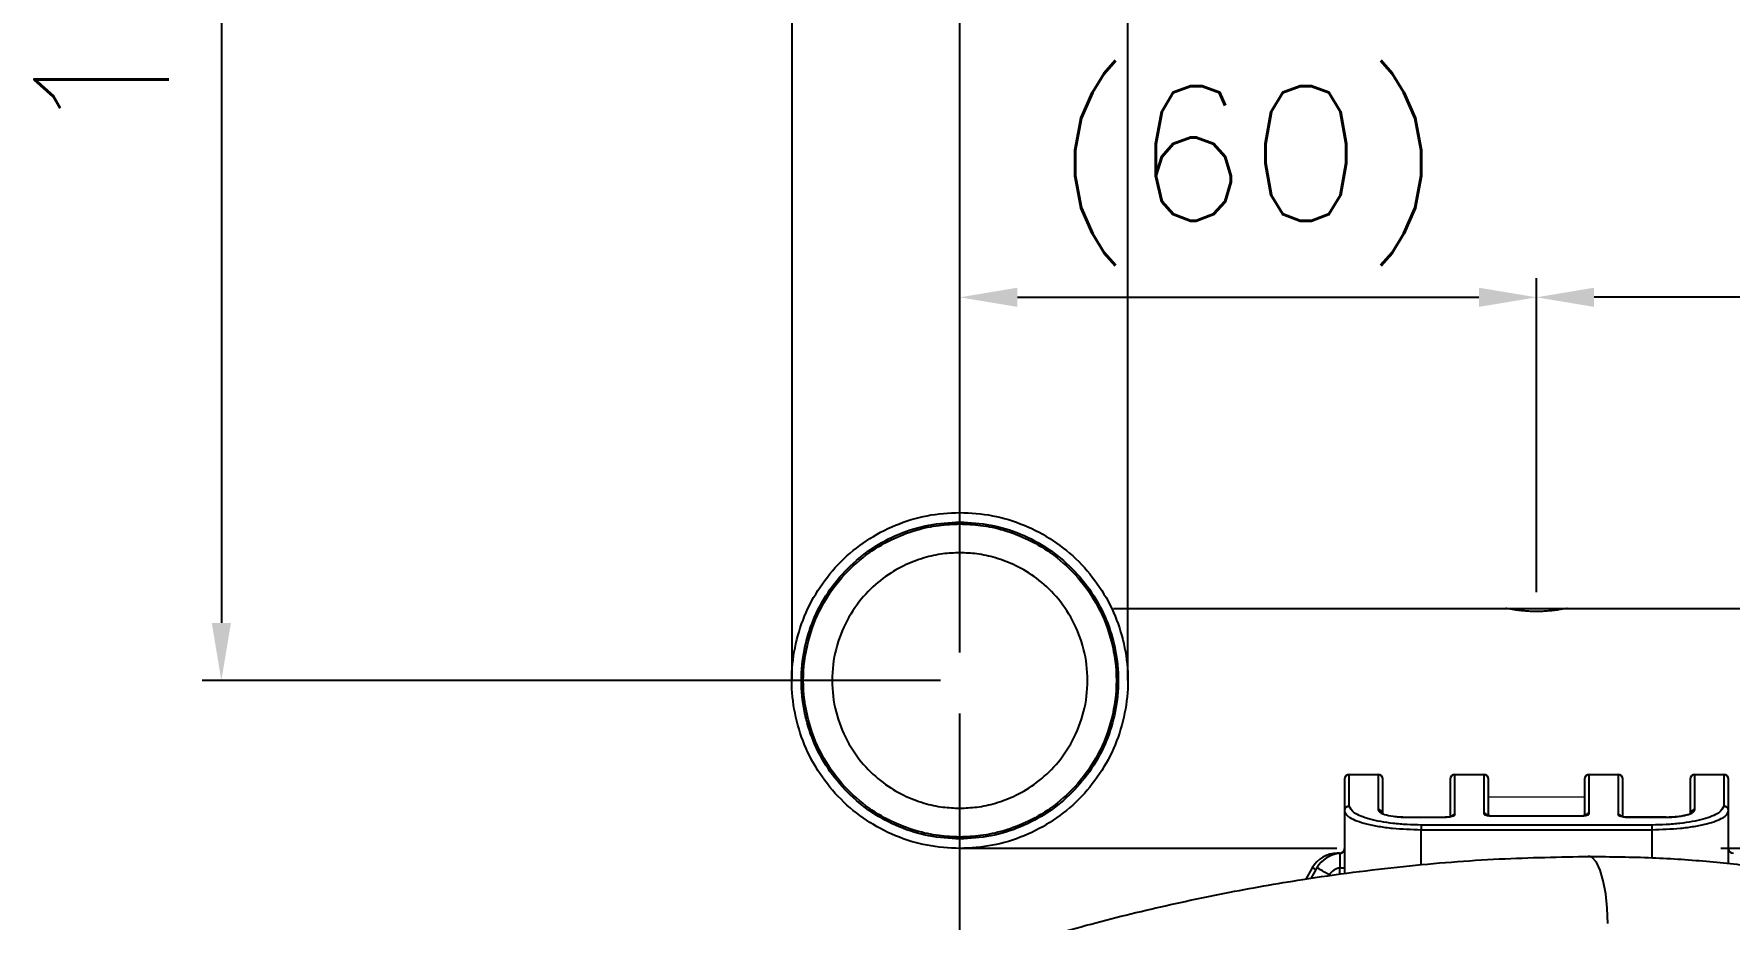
# Model space of a CAD drawing. Header units: inches. Extents: x 222 to 1062, y 91 to 685.
# Drawn here: x 668.4 to 756.7, y 509.9 to 556 of the extents above; entities that cross this region are included whole.
import ezdxf

# ---------------------------------------------------------------- set-up
doc = ezdxf.new("R2010")
doc.units = ezdxf.units.IN
doc.header["$MEASUREMENT"] = 0
doc.linetypes.add('CENTER2', pattern=[28.575, 19.05, -3.175, 3.175, -3.175])
doc.layers.get('0').update_dxf_attribs({"lineweight": 13})
doc.layers.get('Defpoints').update_dxf_attribs({"color": 3})
doc.layers.add('윤곽선', color=7, linetype='Continuous', lineweight=9)
doc.layers.add('중심선', color=1, linetype='CENTER2')
doc.styles.get("Standard").update_dxf_attribs({"font": 'romans.shx', "bigfont": 'ghs.shx'})
doc.dimstyles.new('2-1사본 Standard', dxfattribs={"dimtxt": 2.5, "dimasz": 3, "dimexe": 1, "dimexo": 1, "dimgap": 1, "dimtad": 1, "dimdec": 1, "dimlfac": 2, "dimdsep": 46, "dimtxsty": 'Standard', "dimcen": 0.09, "dimclrd": 1, "dimclre": 1, "dimclrt": 2, "dimadec": 0, "dimazin": 0, "dimtfac": 1, "dimtdec": 1, "dimtmove": 0, "dimatfit": 3, "dimfxl": 0, "dimtolj": 1, "dimtzin": 0, "dimarcsym": 0})

# ---------------------------------------------------------------- blocks, each defined once
blk = doc.blocks.new('*D7')
at = {"layer": 'Defpoints', "color": 0}
for p in [(746.66, 542.291), (746.66, 525.93), (861.66, 525.93)]:
    blk.add_point(p, dxfattribs=at)
at = {"layer": '윤곽선', "color": 1, "lineweight": -2}
for p, q in [((746.66, 526.93), (746.66, 543.291)), ((861.66, 526.93), (861.66, 543.291)), ((858.66, 542.291), (749.66, 542.291))]:
    blk.add_line(p, q, dxfattribs=at)
at = {"layer": '윤곽선', "color": 1}
for points in [[(749.66, 542.791), (749.66, 541.791), (746.66, 542.291)], [(858.66, 541.791), (858.66, 542.791), (861.66, 542.291)]]:
    blk.add_solid(points, dxfattribs=at)
at = {"layer": '윤곽선', "color": 2, "insert": (805.215, 546.791), "char_height": 7, "attachment_point": 5}
blk.add_mtext('\\A1;230{\\Fromans,whtgtxt|c129;%%P0.2}', dxfattribs=at)
blk = doc.blocks.new('*D8')
at = {"layer": 'Defpoints', "color": 0}
for p in [(716.635, 560.896), (891.635, 526.589), (716.635, 522.865)]:
    blk.add_point(p, dxfattribs=at)
at = {"layer": '윤곽선', "color": 1, "lineweight": -2}
for p, q in [((716.635, 523.865), (716.635, 561.896)), ((891.635, 527.589), (891.635, 561.896)), ((888.635, 560.896), (719.635, 560.896))]:
    blk.add_line(p, q, dxfattribs=at)
at = {"layer": '윤곽선', "color": 1}
for points in [[(719.635, 561.396), (719.635, 560.396), (716.635, 560.896)], [(888.635, 560.396), (888.635, 561.396), (891.635, 560.896)]]:
    blk.add_solid(points, dxfattribs=at)
at = {"layer": '윤곽선', "color": 2, "insert": (797.083, 565.396), "char_height": 7, "attachment_point": 5}
blk.add_mtext('\\A1;350{\\Fromans,whtgtxt|c129;%%P0.3}', dxfattribs=at)
blk = doc.blocks.new('*D9')
at = {"layer": 'Defpoints', "color": 0}
for p in [(746.66, 542.291), (746.66, 532.677), (716.635, 531.089)]:
    blk.add_point(p, dxfattribs=at)
at = {"layer": '윤곽선', "color": 1, "lineweight": -2}
for p, q in [((716.635, 532.089), (716.635, 543.291)), ((746.66, 533.677), (746.66, 543.291)), ((719.635, 542.291), (743.66, 542.291))]:
    blk.add_line(p, q, dxfattribs=at)
at = {"layer": '윤곽선', "color": 1}
for points in [[(719.635, 542.791), (719.635, 541.791), (716.635, 542.291)], [(743.66, 541.791), (743.66, 542.791), (746.66, 542.291)]]:
    blk.add_solid(points, dxfattribs=at)
at = {"layer": '윤곽선', "color": 2, "insert": (731.648, 548.614), "char_height": 7, "attachment_point": 5}
blk.add_mtext('\\A1;(60)', dxfattribs=at)
blk = doc.blocks.new('*D10')
at = {"layer": 'Defpoints', "color": 0}
for p in [(696.635, 617.339), (678.185, 522.339), (716.635, 522.339)]:
    blk.add_point(p, dxfattribs=at)
at = {"layer": '윤곽선', "color": 1, "lineweight": -2}
for p, q in [((695.635, 617.339), (677.185, 617.339)), ((678.185, 614.339), (678.185, 525.339)), ((715.635, 522.339), (677.185, 522.339))]:
    blk.add_line(p, q, dxfattribs=at)
at = {"layer": '윤곽선', "color": 1}
for points in [[(677.685, 614.339), (678.685, 614.339), (678.185, 617.339)], [(677.685, 525.339), (678.685, 525.339), (678.185, 522.339)]]:
    blk.add_solid(points, dxfattribs=at)
at = {"layer": '윤곽선', "color": 2, "insert": (673.019, 569.839), "char_height": 7, "attachment_point": 5, "rotation": 90}
blk.add_mtext('\\A1;190,250', dxfattribs=at)

msp = doc.modelspace()

# ---------------------------------------------------------------- linework, layer by layer
at = {"color": 7, "linetype": 'Continuous', "lineweight": 25}
for p, q in [((707.885, 604.839), (707.885, 522.339)), ((707.885, 604.839), (707.885, 522.339)), ((725.385, 522.339), (725.385, 604.839)), ((725.385, 522.339), (725.385, 604.839)), ((724.635, 526.089), (891.635, 526.089)), ((724.635, 526.089), (737.032, 526.089)), ((724.635, 526.089), (737.032, 526.089)), ((736.91, 517.446), (738.41, 517.446)), ((736.91, 517.446), (738.41, 517.446)), ((736.91, 517.442), (738.41, 517.442)), ((736.91, 515.799), (736.91, 517.442)), ((736.91, 517.442), (738.41, 517.442)), ((736.91, 515.799), (736.91, 517.442)), ((738.41, 517.442), (738.41, 515.611)), ((738.41, 517.442), (738.41, 515.611)), ((742.41, 517.446), (743.91, 517.446)), ((742.41, 517.446), (743.91, 517.446)), ((742.41, 517.442), (743.91, 517.442)), ((742.41, 515.353), (742.41, 517.442)), ((742.41, 517.442), (743.91, 517.442)), ((742.41, 515.353), (742.41, 517.442)), ((743.91, 517.442), (743.91, 515.418)), ((743.91, 517.442), (743.91, 515.418)), ((749.41, 517.446), (750.91, 517.446)), ((749.41, 517.446), (750.91, 517.446)), ((749.41, 517.442), (750.91, 517.442)), ((749.41, 515.418), (749.41, 517.442)), ((749.41, 517.442), (750.91, 517.442)), ((749.41, 515.418), (749.41, 517.442)), ((750.91, 517.442), (750.91, 515.353)), ((750.91, 517.442), (750.91, 515.353)), ((754.91, 517.446), (756.41, 517.446)), ((754.91, 517.446), (756.41, 517.446)), ((754.91, 517.442), (756.41, 517.442)), ((754.91, 515.611), (754.91, 517.442)), ((754.91, 517.442), (756.41, 517.442)), ((754.91, 515.611), (754.91, 517.442)), ((756.41, 517.442), (756.41, 515.799)), ((756.41, 517.442), (756.41, 515.799)), ((736.66, 517.196), (736.66, 515.556)), ((736.66, 517.196), (736.66, 515.556)), ((738.66, 515.368), (738.66, 517.196)), ((738.66, 515.368), (738.66, 517.196)), ((742.16, 517.196), (742.16, 515.248)), ((742.16, 517.196), (742.16, 515.248)), ((744.16, 515.31), (744.16, 517.196)), ((744.16, 515.31), (744.16, 517.196)), ((749.16, 517.196), (749.16, 515.314)), ((749.16, 517.196), (749.16, 515.314)), ((751.16, 515.244), (751.16, 517.196)), ((751.16, 515.244), (751.16, 517.196)), ((754.66, 517.196), (754.66, 515.368)), ((754.66, 517.196), (754.66, 515.368)), ((756.66, 515.556), (756.66, 517.196)), ((756.66, 515.556), (756.66, 517.196)), ((736.66, 515.556), (736.66, 512.259)), ((736.66, 515.556), (736.66, 512.259)), ((756.66, 512.802), (756.66, 515.556)), ((756.66, 512.802), (756.66, 515.556)), ((739.91, 515.229), (741.91, 515.229)), ((739.91, 515.229), (741.91, 515.229)), ((739.91, 515.221), (741.91, 515.221)), ((739.91, 515.221), (741.91, 515.221)), ((752.66, 514.812), (740.66, 514.812)), ((740.66, 514.812), (740.66, 514.571)), ((752.66, 514.812), (740.66, 514.812)), ((740.66, 514.812), (740.66, 514.571)), ((740.66, 514.571), (752.66, 514.571)), ((740.66, 514.571), (752.66, 514.571)), ((744.41, 515.295), (748.91, 515.295)), ((744.41, 515.295), (748.91, 515.295)), ((744.41, 515.287), (748.91, 515.287)), ((744.41, 515.287), (748.91, 515.287)), ((751.41, 515.229), (753.41, 515.229)), ((751.41, 515.229), (753.41, 515.229)), ((753.41, 515.221), (751.41, 515.221)), ((753.41, 515.221), (751.41, 515.221)), ((752.66, 514.812), (752.66, 514.571)), ((752.66, 514.812), (752.66, 514.571)), ((736.26, 513.589), (716.635, 513.589)), ((736.26, 513.589), (716.635, 513.589)), ((736.41, 513.339), (736.284, 513.339)), ((736.41, 513.339), (736.284, 513.339)), ((736.427, 513.336), (736.427, 513.32)), ((736.427, 513.336), (736.427, 513.32)), ((749.441, 513.177), (749.36, 513.183)), ((749.441, 513.177), (749.36, 513.183)), ((891.635, 513.589), (756.26, 513.589)), ((891.635, 513.589), (756.26, 513.589)), ((734.985, 512.589), (734.644, 511.997)), ((734.985, 512.589), (734.644, 511.997)), ((735.227, 512.589), (734.905, 512.031)), ((735.227, 512.589), (734.905, 512.031)), ((736.41, 512.58), (736.66, 512.58)), ((736.41, 512.58), (736.66, 512.58))]:
    msp.add_line(p, q, dxfattribs=at)
for p, q in [((748.264, 526.09), (745.056, 526.088)), ((748.264, 526.09), (745.056, 526.088)), ((749.16, 516.255), (744.16, 516.255)), ((749.16, 516.255), (744.16, 516.255))]:
    msp.add_line(p, q)
at = {"color": 8, "linetype": 'Continuous', "lineweight": 25}
for p, q in [((736.91, 517.446), (736.91, 517.442)), ((736.91, 517.446), (736.91, 517.442)), ((738.41, 517.446), (738.41, 517.442)), ((738.41, 517.446), (738.41, 517.442)), ((742.41, 517.446), (742.41, 517.442)), ((742.41, 517.446), (742.41, 517.442)), ((743.91, 517.446), (743.91, 517.442)), ((743.91, 517.446), (743.91, 517.442)), ((749.41, 517.442), (749.41, 517.446)), ((749.41, 517.442), (749.41, 517.446)), ((750.91, 517.442), (750.91, 517.446)), ((750.91, 517.442), (750.91, 517.446)), ((754.91, 517.442), (754.91, 517.446)), ((754.91, 517.442), (754.91, 517.446)), ((756.41, 517.442), (756.41, 517.446)), ((756.41, 517.442), (756.41, 517.446)), ((739.91, 515.229), (739.91, 515.221)), ((739.91, 515.229), (739.91, 515.221)), ((740.66, 512.729), (740.66, 514.571)), ((740.66, 512.729), (740.66, 514.571)), ((741.91, 515.229), (741.91, 515.221)), ((741.91, 515.229), (741.91, 515.221)), ((744.41, 515.295), (744.41, 515.287)), ((744.41, 515.295), (744.41, 515.287)), ((748.91, 515.295), (748.91, 515.287)), ((748.91, 515.295), (748.91, 515.287)), ((751.41, 515.221), (751.41, 515.229)), ((751.41, 515.221), (751.41, 515.229)), ((752.66, 514.571), (752.66, 513.112)), ((752.66, 514.571), (752.66, 513.112)), ((753.41, 515.221), (753.41, 515.229)), ((753.41, 515.221), (753.41, 515.229)), ((736.284, 513.319), (736.284, 513.339)), ((736.284, 513.319), (736.284, 513.339)), ((736.41, 513.339), (736.41, 513.335)), ((736.41, 513.339), (736.41, 513.335)), ((736.41, 512.58), (736.41, 512.226)), ((736.41, 512.58), (736.41, 512.226))]:
    msp.add_line(p, q, dxfattribs=at)
at = {"color": 8, "linetype": 'Continuous', "lineweight": 25, "flags": 128}
for points in [[(750.371, 509.684), (750.342, 510.481), (750.264, 511.236), (750.139, 511.909), (749.976, 512.466), (749.781, 512.876), (749.566, 513.119), (749.441, 513.177)], [(750.371, 509.684), (750.342, 510.481), (750.264, 511.236), (750.139, 511.909), (749.976, 512.466), (749.781, 512.876), (749.566, 513.119), (749.441, 513.177)], [(735.167, 512.484), (735.095, 512.526), (735.035, 512.561), (734.998, 512.582), (734.985, 512.589)], [(735.167, 512.484), (735.095, 512.526), (735.035, 512.561), (734.998, 512.582), (734.985, 512.589)]]:
    msp.add_lwpolyline(points, dxfattribs=at)
at = {"color": 7, "linetype": 'Continuous', "lineweight": 25, "flags": 128}
msp.add_lwpolyline([(735.877, 512.214), (735.75, 512.287), (735.628, 512.358), (735.516, 512.422), (735.417, 512.479), (735.336, 512.526), (735.276, 512.561), (735.239, 512.582), (735.227, 512.589)], dxfattribs=at)
msp.add_lwpolyline([(735.877, 512.214), (735.75, 512.287), (735.628, 512.358), (735.516, 512.422), (735.417, 512.479), (735.336, 512.526), (735.276, 512.561), (735.239, 512.582), (735.227, 512.589)], dxfattribs=at)
at = {"color": 7, "linetype": 'Continuous', "lineweight": 25}
for centre, radius, start, end in [((736.91, 517.196), 0.25, 90, 180), ((736.91, 517.196), 0.25, 90, 180), ((736.908, 517.194), 0.248, 89.51572, 179.5018), ((736.908, 517.194), 0.248, 89.51572, 179.5018), ((738.41, 517.196), 0.25, 0, 90), ((738.41, 517.196), 0.25, 0, 90), ((738.412, 517.194), 0.248, 0.49942, 90.48306), ((738.412, 517.194), 0.248, 0.49942, 90.48306), ((742.41, 517.196), 0.25, 90, 180), ((742.41, 517.196), 0.25, 90, 180), ((742.408, 517.194), 0.248, 89.51572, 179.5018), ((742.408, 517.194), 0.248, 89.51572, 179.5018), ((743.91, 517.196), 0.25, 0, 90), ((743.91, 517.196), 0.25, 0, 90), ((743.912, 517.194), 0.248, 0.49942, 90.48306), ((743.912, 517.194), 0.248, 0.49942, 90.48306), ((749.41, 517.196), 0.25, 90, 180), ((749.41, 517.196), 0.25, 90, 180), ((749.408, 517.194), 0.248, 89.51572, 179.5018), ((749.408, 517.194), 0.248, 89.51572, 179.5018), ((750.91, 517.196), 0.25, 0, 90), ((750.91, 517.196), 0.25, 0, 90), ((750.912, 517.194), 0.248, 0.4982, 90.48428), ((750.912, 517.194), 0.248, 0.4982, 90.48428), ((754.91, 517.196), 0.25, 90, 180), ((754.91, 517.196), 0.25, 90, 180), ((754.908, 517.194), 0.248, 89.51572, 179.5018), ((754.908, 517.194), 0.248, 89.51572, 179.5018), ((756.41, 517.196), 0.25, 0, 90), ((756.41, 517.196), 0.25, 0, 90), ((756.412, 517.194), 0.248, 0.4982, 90.48428), ((756.412, 517.194), 0.248, 0.4982, 90.48428), ((736.906, 515.552), 0.246, 89.16643, 179.13814), ((736.906, 515.552), 0.246, 89.16643, 179.13814), ((756.414, 515.552), 0.246, 0.86186, 90.83357), ((756.414, 515.552), 0.246, 0.86186, 90.83357), ((736.284, 511.839), 1.5, 90, 150), ((736.284, 511.839), 1.5, 90, 150), ((736.526, 511.839), 1.5, 93.80151, 150), ((736.526, 511.839), 1.5, 93.80151, 150), ((736.41, 513.589), 0.25, 270, 0), ((736.41, 513.589), 0.25, 270, 0), ((736.41, 513.585), 0.25, 273.80151, 0), ((736.41, 513.585), 0.25, 273.80151, 0), ((756.91, 513.589), 0.25, 180, 270), ((756.91, 513.589), 0.25, 180, 270), ((736.526, 511.839), 0.75, 98.89943, 150), ((736.526, 511.839), 0.75, 98.89943, 150)]:
    msp.add_arc(centre, radius, start, end, dxfattribs=at)
at = {"color": 8, "linetype": 'Continuous', "lineweight": 25}
for centre, radius, start, end in [((738.413, 515.363), 0.248, 12.19103, 90.75222), ((738.413, 515.363), 0.248, 12.19103, 90.75222), ((754.907, 515.363), 0.248, 89.24457, 167.94762), ((754.907, 515.363), 0.248, 89.24457, 167.94762), ((742.409, 515.1), 0.253, 89.73945, 143.47592), ((742.409, 515.1), 0.253, 89.73945, 143.47592), ((743.911, 515.165), 0.253, 36.78351, 90.25944), ((743.911, 515.165), 0.253, 36.78351, 90.25944), ((749.409, 515.165), 0.253, 89.74152, 143.2147), ((749.409, 515.165), 0.253, 89.74152, 143.2147), ((750.911, 515.1), 0.252, 36.38489, 90.31136), ((750.911, 515.1), 0.252, 36.38489, 90.31136)]:
    msp.add_arc(centre, radius, start, end, dxfattribs=at)
at = {"color": 7, "linetype": 'Continuous', "lineweight": 25}
for points, knots in [([(716.635, 513.589), (716.063, 513.622), (714.917, 513.687), (713.265, 514.207), (711.743, 515.016), (710.408, 516.112), (709.313, 517.446), (708.499, 518.969), (707.998, 520.621), (707.829, 522.339), (707.998, 524.057), (708.499, 525.709), (709.313, 527.232), (710.408, 528.566), (711.743, 529.662), (713.265, 530.471), (714.917, 530.991), (716.063, 531.056), (716.635, 531.089)], [0, 0, 0, 0, 0.0625, 0.125, 0.1875, 0.25, 0.3125, 0.375, 0.4375, 0.5, 0.5625, 0.625, 0.6875, 0.75, 0.8125, 0.875, 0.9375, 1, 1, 1, 1]), ([(716.635, 513.589), (716.063, 513.622), (714.917, 513.687), (713.265, 514.207), (711.743, 515.016), (710.408, 516.112), (709.313, 517.446), (708.499, 518.969), (707.998, 520.621), (707.829, 522.339), (707.998, 524.057), (708.499, 525.709), (709.313, 527.232), (710.408, 528.566), (711.743, 529.662), (713.265, 530.471), (714.917, 530.991), (716.063, 531.056), (716.635, 531.089)], [0, 0, 0, 0, 0.0625, 0.125, 0.1875, 0.25, 0.3125, 0.375, 0.4375, 0.5, 0.5625, 0.625, 0.6875, 0.75, 0.8125, 0.875, 0.9375, 1, 1, 1, 1]), ([(716.635, 514.089), (716.095, 514.12), (715.015, 514.181), (713.458, 514.672), (712.022, 515.434), (710.764, 516.468), (709.731, 517.726), (708.964, 519.162), (708.492, 520.719), (708.332, 522.339), (708.492, 523.959), (708.964, 525.517), (709.731, 526.952), (710.764, 528.21), (712.022, 529.244), (713.458, 530.006), (715.015, 530.497), (716.095, 530.558), (716.635, 530.589)], [0, 0, 0, 0, 0.0625, 0.125, 0.1875, 0.25, 0.3125, 0.375, 0.4375, 0.5, 0.5625, 0.625, 0.6875, 0.75, 0.8125, 0.875, 0.9375, 1, 1, 1, 1]), ([(716.635, 514.089), (716.095, 514.12), (715.015, 514.181), (713.458, 514.672), (712.022, 515.434), (710.764, 516.468), (709.731, 517.726), (708.964, 519.162), (708.492, 520.719), (708.332, 522.339), (708.492, 523.959), (708.964, 525.517), (709.731, 526.952), (710.764, 528.21), (712.022, 529.244), (713.458, 530.006), (715.015, 530.497), (716.095, 530.558), (716.635, 530.589)], [0, 0, 0, 0, 0.0625, 0.125, 0.1875, 0.25, 0.3125, 0.375, 0.4375, 0.5, 0.5625, 0.625, 0.6875, 0.75, 0.8125, 0.875, 0.9375, 1, 1, 1, 1]), ([(716.635, 514.189), (716.274, 514.203), (715.503, 514.233), (714.294, 514.498), (712.996, 514.997), (711.67, 515.808), (710.414, 516.974), (709.361, 518.501), (708.652, 520.332), (708.401, 522.339), (708.652, 524.346), (709.361, 526.177), (710.414, 527.705), (711.67, 528.87), (712.996, 529.681), (714.294, 530.18), (715.503, 530.445), (716.274, 530.475), (716.635, 530.489)], [0, 0, 0, 0, 0.042424, 0.090421, 0.144504, 0.20497, 0.271734, 0.344151, 0.420895, 0.5, 0.579105, 0.655849, 0.728266, 0.79503, 0.855496, 0.909579, 0.957576, 1, 1, 1, 1]), ([(716.635, 514.189), (716.274, 514.203), (715.503, 514.233), (714.294, 514.498), (712.996, 514.997), (711.67, 515.808), (710.414, 516.974), (709.361, 518.501), (708.652, 520.332), (708.401, 522.339), (708.652, 524.346), (709.361, 526.177), (710.414, 527.705), (711.67, 528.87), (712.996, 529.681), (714.294, 530.18), (715.503, 530.445), (716.274, 530.475), (716.635, 530.489)], [0, 0, 0, 0, 0.042424, 0.090421, 0.144504, 0.20497, 0.271734, 0.344151, 0.420895, 0.5, 0.579105, 0.655849, 0.728266, 0.79503, 0.855496, 0.909579, 0.957576, 1, 1, 1, 1]), ([(716.635, 531.089), (717.208, 531.056), (718.353, 530.991), (720.005, 530.471), (721.528, 529.662), (722.862, 528.566), (723.958, 527.232), (724.771, 525.709), (725.272, 524.057), (725.442, 522.339), (725.272, 520.621), (724.771, 518.969), (723.958, 517.446), (722.862, 516.112), (721.528, 515.016), (720.005, 514.207), (718.353, 513.687), (717.208, 513.622), (716.635, 513.589)], [0, 0, 0, 0, 0.0625, 0.125, 0.1875, 0.25, 0.3125, 0.375, 0.4375, 0.5, 0.5625, 0.625, 0.6875, 0.75, 0.8125, 0.875, 0.9375, 1, 1, 1, 1]), ([(716.635, 531.089), (717.208, 531.056), (718.353, 530.991), (720.005, 530.471), (721.528, 529.662), (722.862, 528.566), (723.958, 527.232), (724.771, 525.709), (725.272, 524.057), (725.442, 522.339), (725.272, 520.621), (724.771, 518.969), (723.958, 517.446), (722.862, 516.112), (721.528, 515.016), (720.005, 514.207), (718.353, 513.687), (717.208, 513.622), (716.635, 513.589)], [0, 0, 0, 0, 0.0625, 0.125, 0.1875, 0.25, 0.3125, 0.375, 0.4375, 0.5, 0.5625, 0.625, 0.6875, 0.75, 0.8125, 0.875, 0.9375, 1, 1, 1, 1]), ([(716.635, 530.589), (717.175, 530.558), (718.255, 530.497), (719.813, 530.006), (721.248, 529.244), (722.507, 528.21), (723.539, 526.952), (724.306, 525.517), (724.779, 523.959), (724.938, 522.339), (724.779, 520.719), (724.306, 519.162), (723.539, 517.726), (722.507, 516.468), (721.248, 515.434), (719.813, 514.672), (718.255, 514.181), (717.175, 514.12), (716.635, 514.089)], [0, 0, 0, 0, 0.0625, 0.125, 0.1875, 0.25, 0.3125, 0.375, 0.4375, 0.5, 0.5625, 0.625, 0.6875, 0.75, 0.8125, 0.875, 0.9375, 1, 1, 1, 1]), ([(716.635, 530.589), (717.175, 530.558), (718.255, 530.497), (719.813, 530.006), (721.248, 529.244), (722.507, 528.21), (723.539, 526.952), (724.306, 525.517), (724.779, 523.959), (724.938, 522.339), (724.779, 520.719), (724.306, 519.162), (723.539, 517.726), (722.507, 516.468), (721.248, 515.434), (719.813, 514.672), (718.255, 514.181), (717.175, 514.12), (716.635, 514.089)], [0, 0, 0, 0, 0.0625, 0.125, 0.1875, 0.25, 0.3125, 0.375, 0.4375, 0.5, 0.5625, 0.625, 0.6875, 0.75, 0.8125, 0.875, 0.9375, 1, 1, 1, 1]), ([(716.635, 528.989), (716.635, 529.178), (716.635, 529.468), (716.635, 529.817), (716.635, 530.058), (716.635, 530.251), (716.635, 530.438), (716.635, 530.469), (716.635, 530.489)], [0, 0, 0, 0, 0.239457, 0.36836, 0.5, 0.631639, 0.760542, 1, 1, 1, 1]), ([(716.635, 530.489), (716.997, 530.475), (717.768, 530.445), (718.977, 530.18), (720.275, 529.681), (721.601, 528.87), (722.856, 527.705), (723.91, 526.177), (724.619, 524.346), (724.87, 522.339), (724.619, 520.332), (723.91, 518.501), (722.856, 516.974), (721.601, 515.808), (720.275, 514.997), (718.977, 514.498), (717.768, 514.233), (716.997, 514.203), (716.635, 514.189)], [0, 0, 0, 0, 0.042424, 0.090421, 0.144503, 0.20497, 0.271734, 0.344151, 0.420894, 0.5, 0.579106, 0.655849, 0.728266, 0.79503, 0.855497, 0.909579, 0.957576, 1, 1, 1, 1]), ([(716.635, 528.989), (716.635, 529.178), (716.635, 529.468), (716.635, 529.817), (716.635, 530.058), (716.635, 530.251), (716.635, 530.438), (716.635, 530.469), (716.635, 530.489)], [0, 0, 0, 0, 0.239457, 0.36836, 0.5, 0.631639, 0.760542, 1, 1, 1, 1]), ([(716.635, 530.489), (716.997, 530.475), (717.768, 530.445), (718.977, 530.18), (720.275, 529.681), (721.601, 528.87), (722.856, 527.705), (723.91, 526.177), (724.619, 524.346), (724.87, 522.339), (724.619, 520.332), (723.91, 518.501), (722.856, 516.974), (721.601, 515.808), (720.275, 514.997), (718.977, 514.498), (717.768, 514.233), (716.997, 514.203), (716.635, 514.189)], [0, 0, 0, 0, 0.042424, 0.090421, 0.144503, 0.20497, 0.271734, 0.344151, 0.420894, 0.5, 0.579106, 0.655849, 0.728266, 0.79503, 0.855497, 0.909579, 0.957576, 1, 1, 1, 1]), ([(716.635, 528.989), (716.34, 528.978), (715.711, 528.953), (714.725, 528.737), (713.666, 528.33), (712.584, 527.668), (711.559, 526.717), (710.7, 525.471), (710.121, 523.977), (709.916, 522.339), (710.121, 520.702), (710.7, 519.207), (711.559, 517.961), (712.584, 517.01), (713.666, 516.348), (714.725, 515.942), (715.711, 515.725), (716.34, 515.701), (716.635, 515.689)], [0, 0, 0, 0, 0.042424, 0.090421, 0.144504, 0.20497, 0.271735, 0.344151, 0.420895, 0.5, 0.579106, 0.655849, 0.728265, 0.79503, 0.855496, 0.909579, 0.957576, 1, 1, 1, 1]), ([(716.635, 528.989), (716.34, 528.978), (715.711, 528.953), (714.725, 528.737), (713.666, 528.33), (712.584, 527.668), (711.559, 526.717), (710.7, 525.471), (710.121, 523.977), (709.916, 522.339), (710.121, 520.702), (710.7, 519.207), (711.559, 517.961), (712.584, 517.01), (713.666, 516.348), (714.725, 515.942), (715.711, 515.725), (716.34, 515.701), (716.635, 515.689)], [0, 0, 0, 0, 0.042424, 0.090421, 0.144504, 0.20497, 0.271735, 0.344151, 0.420895, 0.5, 0.579106, 0.655849, 0.728265, 0.79503, 0.855496, 0.909579, 0.957576, 1, 1, 1, 1]), ([(716.635, 515.689), (716.93, 515.701), (717.559, 515.725), (718.546, 515.942), (719.605, 516.348), (720.687, 517.01), (721.711, 517.961), (722.571, 519.207), (723.149, 520.702), (723.354, 522.339), (723.149, 523.977), (722.571, 525.471), (721.711, 526.717), (720.687, 527.668), (719.605, 528.33), (718.546, 528.737), (717.559, 528.953), (716.93, 528.978), (716.635, 528.989)], [0, 0, 0, 0, 0.042423, 0.090421, 0.144503, 0.20497, 0.271734, 0.344151, 0.420894, 0.5, 0.579106, 0.655849, 0.728266, 0.79503, 0.855497, 0.909579, 0.957577, 1, 1, 1, 1]), ([(716.635, 515.689), (716.93, 515.701), (717.559, 515.725), (718.546, 515.942), (719.605, 516.348), (720.687, 517.01), (721.711, 517.961), (722.571, 519.207), (723.149, 520.702), (723.354, 522.339), (723.149, 523.977), (722.571, 525.471), (721.711, 526.717), (720.687, 527.668), (719.605, 528.33), (718.546, 528.737), (717.559, 528.953), (716.93, 528.978), (716.635, 528.989)], [0, 0, 0, 0, 0.042423, 0.090421, 0.144503, 0.20497, 0.271734, 0.344151, 0.420894, 0.5, 0.579106, 0.655849, 0.728266, 0.79503, 0.855497, 0.909579, 0.957577, 1, 1, 1, 1]), ([(748.264, 526.088), (748.262, 526.089), (748.251, 526.091), (748.135, 526.074), (747.916, 526.035), (747.684, 526.003), (747.512, 525.98), (747.292, 525.956), (746.973, 525.935), (746.656, 525.928), (746.339, 525.935), (746.031, 525.956), (745.837, 525.977), (745.725, 525.991), (745.639, 526.002), (745.401, 526.036), (745.182, 526.074), (745.068, 526.091), (745.058, 526.089), (745.056, 526.088)], [0, 0, 0, 0, 0.019468, 0.089551, 0.2263, 0.273774, 0.287712, 0.363732, 0.434429, 0.50107, 0.567205, 0.638414, 0.70708, 0.709003, 0.726209, 0.775801, 0.91245, 0.98273, 1, 1, 1, 1]), ([(748.264, 526.088), (748.262, 526.089), (748.251, 526.091), (748.135, 526.074), (747.916, 526.035), (747.684, 526.003), (747.512, 525.98), (747.292, 525.956), (746.973, 525.935), (746.656, 525.928), (746.339, 525.935), (746.031, 525.956), (745.837, 525.977), (745.725, 525.991), (745.639, 526.002), (745.401, 526.036), (745.182, 526.074), (745.068, 526.091), (745.058, 526.089), (745.056, 526.088)], [0, 0, 0, 0, 0.019468, 0.089551, 0.2263, 0.273774, 0.287712, 0.363732, 0.434429, 0.50107, 0.567205, 0.638414, 0.70708, 0.709003, 0.726209, 0.775801, 0.91245, 0.98273, 1, 1, 1, 1]), ([(716.635, 514.189), (716.635, 514.209), (716.635, 514.24), (716.635, 514.427), (716.635, 514.621), (716.635, 514.861), (716.635, 515.21), (716.635, 515.5), (716.635, 515.689)], [0, 0, 0, 0, 0.239458, 0.368361, 0.500001, 0.63164, 0.760543, 1, 1, 1, 1]), ([(716.635, 514.189), (716.635, 514.209), (716.635, 514.24), (716.635, 514.427), (716.635, 514.621), (716.635, 514.861), (716.635, 515.21), (716.635, 515.5), (716.635, 515.689)], [0, 0, 0, 0, 0.239458, 0.368361, 0.500001, 0.63164, 0.760543, 1, 1, 1, 1]), ([(736.66, 515.556), (736.688, 515.469), (736.724, 515.359), (736.885, 515.243), (737.12, 515.091), (737.591, 514.913), (738.431, 514.74), (739.367, 514.61), (740.15, 514.586), (740.66, 514.571)], [0, 0, 0, 0, 0.180705, 0.229749, 0.243882, 0.499671, 0.632877, 0.760702, 1, 1, 1, 1]), ([(736.66, 515.556), (736.688, 515.469), (736.724, 515.359), (736.885, 515.243), (737.12, 515.091), (737.591, 514.913), (738.431, 514.74), (739.367, 514.61), (740.15, 514.586), (740.66, 514.571)], [0, 0, 0, 0, 0.180705, 0.229749, 0.243882, 0.499671, 0.632877, 0.760702, 1, 1, 1, 1]), ([(740.66, 514.812), (740.412, 514.816), (739.911, 514.824), (738.959, 514.91), (737.919, 515.102), (737.077, 515.434), (736.966, 515.677), (736.91, 515.799)], [0, 0, 0, 0, 0.1247747, 0.2514306, 0.5006151, 0.7495797, 1, 1, 1, 1]), ([(740.66, 514.812), (740.412, 514.816), (739.911, 514.824), (738.959, 514.91), (737.919, 515.102), (737.077, 515.434), (736.966, 515.677), (736.91, 515.799)], [0, 0, 0, 0, 0.1247747, 0.2514306, 0.5006151, 0.7495797, 1, 1, 1, 1]), ([(738.41, 515.611), (738.432, 515.561), (738.476, 515.462), (738.815, 515.332), (739.229, 515.258), (739.611, 515.225), (739.81, 515.222), (739.91, 515.221)], [0, 0, 0, 0, 0.250202, 0.499856, 0.749392, 0.87475, 1, 1, 1, 1]), ([(738.41, 515.611), (738.432, 515.561), (738.476, 515.462), (738.815, 515.332), (739.229, 515.258), (739.611, 515.225), (739.81, 515.222), (739.91, 515.221)], [0, 0, 0, 0, 0.250202, 0.499856, 0.749392, 0.87475, 1, 1, 1, 1]), ([(756.41, 515.799), (756.354, 515.677), (756.241, 515.434), (755.4, 515.102), (754.363, 514.91), (753.411, 514.825), (752.911, 514.816), (752.66, 514.812)], [0, 0, 0, 0, 0.250755, 0.499811, 0.748682, 0.874043, 1, 1, 1, 1]), ([(756.41, 515.799), (756.354, 515.677), (756.241, 515.434), (755.4, 515.102), (754.363, 514.91), (753.411, 514.825), (752.911, 514.816), (752.66, 514.812)], [0, 0, 0, 0, 0.250755, 0.499811, 0.748682, 0.874043, 1, 1, 1, 1]), ([(752.66, 514.571), (753.17, 514.586), (753.952, 514.61), (754.888, 514.739), (755.716, 514.91), (756.174, 515.082), (756.421, 515.232), (756.594, 515.353), (756.632, 515.47), (756.66, 515.556)], [0, 0, 0, 0, 0.23907, 0.366769, 0.499842, 0.748627, 0.756113, 0.819702, 1, 1, 1, 1]), ([(752.66, 514.571), (753.17, 514.586), (753.952, 514.61), (754.888, 514.739), (755.716, 514.91), (756.174, 515.082), (756.421, 515.232), (756.594, 515.353), (756.632, 515.47), (756.66, 515.556)], [0, 0, 0, 0, 0.23907, 0.366769, 0.499842, 0.748627, 0.756113, 0.819702, 1, 1, 1, 1]), ([(753.41, 515.221), (753.51, 515.222), (753.71, 515.225), (754.092, 515.258), (754.507, 515.333), (754.845, 515.463), (754.888, 515.561), (754.91, 515.611)], [0, 0, 0, 0, 0.125396, 0.251576, 0.500994, 0.750467, 1, 1, 1, 1]), ([(753.41, 515.221), (753.51, 515.222), (753.71, 515.225), (754.092, 515.258), (754.507, 515.333), (754.845, 515.463), (754.888, 515.561), (754.91, 515.611)], [0, 0, 0, 0, 0.125396, 0.251576, 0.500994, 0.750467, 1, 1, 1, 1]), ([(739.218, 515.271), (739.315, 515.26), (739.526, 515.235), (739.775, 515.231), (739.91, 515.228)], [0, 0, 0, 0, 0.455156, 1, 1, 1, 1]), ([(739.218, 515.271), (739.315, 515.26), (739.526, 515.235), (739.775, 515.231), (739.91, 515.228)], [0, 0, 0, 0, 0.455156, 1, 1, 1, 1]), ([(742.41, 515.353), (742.404, 515.336), (742.391, 515.302), (742.292, 515.265), (742.193, 515.242), (742.105, 515.23), (742.01, 515.222), (741.944, 515.221), (741.91, 515.221)], [0, 0, 0, 0, 0.2506822, 0.4991552, 0.6280756, 0.7508945, 0.87303, 1, 1, 1, 1]), ([(742.41, 515.353), (742.404, 515.336), (742.391, 515.302), (742.292, 515.265), (742.193, 515.242), (742.105, 515.23), (742.01, 515.222), (741.944, 515.221), (741.91, 515.221)], [0, 0, 0, 0, 0.2506822, 0.4991552, 0.6280756, 0.7508945, 0.87303, 1, 1, 1, 1]), ([(741.91, 515.228), (741.944, 515.229), (742.009, 515.23), (742.089, 515.236), (742.145, 515.241), (742.163, 515.241), (742.171, 515.24)], [0, 0, 0, 0, 0.290313, 0.555794, 0.799933, 1, 1, 1, 1]), ([(741.91, 515.228), (741.944, 515.229), (742.009, 515.23), (742.089, 515.236), (742.145, 515.241), (742.163, 515.241), (742.171, 515.24)], [0, 0, 0, 0, 0.290313, 0.555794, 0.799933, 1, 1, 1, 1]), ([(743.91, 515.418), (743.916, 515.401), (743.929, 515.367), (744.028, 515.331), (744.127, 515.309), (744.214, 515.296), (744.31, 515.288), (744.376, 515.287), (744.41, 515.287)], [0, 0, 0, 0, 0.250396, 0.498307, 0.6275306, 0.7505883, 0.8729003, 1, 1, 1, 1]), ([(743.91, 515.418), (743.916, 515.401), (743.929, 515.367), (744.028, 515.331), (744.127, 515.309), (744.214, 515.296), (744.31, 515.288), (744.376, 515.287), (744.41, 515.287)], [0, 0, 0, 0, 0.250396, 0.498307, 0.6275306, 0.7505883, 0.8729003, 1, 1, 1, 1]), ([(744.168, 515.304), (744.183, 515.303), (744.215, 515.301), (744.298, 515.295), (744.371, 515.295), (744.41, 515.295)], [0, 0, 0, 0, 0.269065, 0.607993, 1, 1, 1, 1]), ([(744.168, 515.304), (744.183, 515.303), (744.215, 515.301), (744.298, 515.295), (744.371, 515.295), (744.41, 515.295)], [0, 0, 0, 0, 0.269065, 0.607993, 1, 1, 1, 1]), ([(748.91, 515.287), (748.944, 515.287), (749.01, 515.288), (749.105, 515.296), (749.192, 515.309), (749.292, 515.331), (749.391, 515.367), (749.404, 515.401), (749.41, 515.418)], [0, 0, 0, 0, 0.126978, 0.249127, 0.371942, 0.500842, 0.749337, 1, 1, 1, 1]), ([(748.91, 515.287), (748.944, 515.287), (749.01, 515.288), (749.105, 515.296), (749.192, 515.309), (749.292, 515.331), (749.391, 515.367), (749.404, 515.401), (749.41, 515.418)], [0, 0, 0, 0, 0.126978, 0.249127, 0.371942, 0.500842, 0.749337, 1, 1, 1, 1]), ([(748.91, 515.295), (748.944, 515.295), (749.009, 515.296), (749.089, 515.302), (749.144, 515.307), (749.162, 515.307), (749.17, 515.306)], [0, 0, 0, 0, 0.2934696, 0.5618441, 0.8086628, 1, 1, 1, 1]), ([(748.91, 515.295), (748.944, 515.295), (749.009, 515.296), (749.089, 515.302), (749.144, 515.307), (749.162, 515.307), (749.17, 515.306)], [0, 0, 0, 0, 0.2934696, 0.5618441, 0.8086628, 1, 1, 1, 1]), ([(751.41, 515.221), (751.376, 515.221), (751.31, 515.222), (751.214, 515.23), (751.127, 515.242), (751.028, 515.265), (750.929, 515.302), (750.916, 515.336), (750.91, 515.353)], [0, 0, 0, 0, 0.127087, 0.249394, 0.372452, 0.501698, 0.749591, 1, 1, 1, 1]), ([(751.41, 515.221), (751.376, 515.221), (751.31, 515.222), (751.214, 515.23), (751.127, 515.242), (751.028, 515.265), (750.929, 515.302), (750.916, 515.336), (750.91, 515.353)], [0, 0, 0, 0, 0.127087, 0.249394, 0.372452, 0.501698, 0.749591, 1, 1, 1, 1]), ([(751.166, 515.238), (751.181, 515.237), (751.214, 515.235), (751.298, 515.229), (751.371, 515.229), (751.41, 515.228)], [0, 0, 0, 0, 0.281674, 0.614852, 1, 1, 1, 1]), ([(751.166, 515.238), (751.181, 515.237), (751.214, 515.235), (751.298, 515.229), (751.371, 515.229), (751.41, 515.228)], [0, 0, 0, 0, 0.281674, 0.614852, 1, 1, 1, 1]), ([(753.41, 515.228), (753.525, 515.23), (753.747, 515.234), (754.045, 515.263), (754.28, 515.298), (754.477, 515.341), (754.537, 515.363), (754.569, 515.375)], [0, 0, 0, 0, 0.219586, 0.424791, 0.616325, 0.795019, 1, 1, 1, 1]), ([(753.41, 515.228), (753.525, 515.23), (753.747, 515.234), (754.045, 515.263), (754.28, 515.298), (754.477, 515.341), (754.537, 515.363), (754.569, 515.375)], [0, 0, 0, 0, 0.219586, 0.424791, 0.616325, 0.795019, 1, 1, 1, 1]), ([(717.948, 508.031), (719.35, 508.468), (722.098, 509.324), (726.281, 510.389), (730.395, 511.284), (734.876, 512.074), (739.659, 512.691), (744.673, 513.094), (747.874, 513.149), (749.442, 513.177)], [0, 0, 0, 0, 0.139349, 0.2731, 0.403078, 0.530075, 0.693977, 0.850161, 1, 1, 1, 1]), ([(717.948, 508.031), (719.35, 508.468), (722.098, 509.324), (726.281, 510.389), (730.395, 511.284), (734.876, 512.074), (739.659, 512.691), (744.673, 513.094), (747.874, 513.149), (749.442, 513.177)], [0, 0, 0, 0, 0.139349, 0.2731, 0.403078, 0.530075, 0.693977, 0.850161, 1, 1, 1, 1]), ([(736.427, 513.32), (736.449, 513.326), (736.495, 513.337), (736.558, 513.376), (736.613, 513.431), (736.633, 513.475), (736.644, 513.497)], [0, 0, 0, 0, 0.2338234, 0.4824092, 0.7401465, 1, 1, 1, 1]), ([(736.427, 513.32), (736.449, 513.326), (736.495, 513.337), (736.558, 513.376), (736.613, 513.431), (736.633, 513.475), (736.644, 513.497)], [0, 0, 0, 0, 0.2338234, 0.4824092, 0.7401465, 1, 1, 1, 1]), ([(749.442, 513.177), (750.531, 513.165), (752.669, 513.143), (755.683, 512.932), (758.471, 512.619), (761.279, 512.174), (764.01, 511.595), (766.591, 510.894), (768.007, 510.391), (768.701, 510.145)], [0, 0, 0, 0, 0.139795, 0.274493, 0.405573, 0.53319, 0.695634, 0.850765, 1, 1, 1, 1]), ([(749.442, 513.177), (750.531, 513.165), (752.669, 513.143), (755.683, 512.932), (758.471, 512.619), (761.279, 512.174), (764.01, 511.595), (766.591, 510.894), (768.007, 510.391), (768.701, 510.145)], [0, 0, 0, 0, 0.139795, 0.274493, 0.405573, 0.53319, 0.695634, 0.850765, 1, 1, 1, 1])]:
    msp.add_open_spline(points, degree=3, knots=knots, dxfattribs=at)
at = {"color": 8, "linetype": 'Continuous', "lineweight": 25}
msp.add_open_spline([(736.427, 513.32), (736.427, 513.307), (736.427, 513.268), (736.427, 513.124), (736.423, 512.919), (736.417, 512.73), (736.412, 512.631), (736.41, 512.58)], degree=3, knots=[0, 0, 0, 0, 0.143596, 0.42555, 0.708102, 0.852272, 1, 1, 1, 1], dxfattribs=at)
msp.add_open_spline([(736.427, 513.32), (736.427, 513.307), (736.427, 513.268), (736.427, 513.124), (736.423, 512.919), (736.417, 512.73), (736.412, 512.631), (736.41, 512.58)], degree=3, knots=[0, 0, 0, 0, 0.143596, 0.42555, 0.708102, 0.852272, 1, 1, 1, 1], dxfattribs=at)
at = {"layer": '중심선'}
msp.add_line((716.635, 472.988), (716.635, 619.839), dxfattribs=at)
msp.add_line((716.635, 472.988), (716.635, 619.839), dxfattribs=at)

# ---------------------------------------------------------------- dimensions: what is measured, and where the dimension line sits
at = {"layer": '윤곽선'}
for base, p1, p2, angle, text, picture, middle in [((678.185, 522.339), (696.635, 617.339), (716.635, 522.339), 90, '<>,250', '*D10', (673.019, 569.839)), ((746.66029, 542.29078), (716.6353, 531.08904), (746.66029, 532.67714), 180, '(<>)', '*D9', (731.64779, 548.6137))]:
    dim = msp.add_linear_dim(base=base, p1=p1, p2=p2, angle=angle, text=text, dimstyle='2-1사본 Standard', override={"dimtxt": 7}, dxfattribs=at)
    dim.commit()
    dim.dimension.update_dxf_attribs({"geometry": picture, "text_midpoint": middle})
for base, p1, p2, text, picture, middle in [((716.635, 560.896), (891.635, 526.589), (716.635, 522.865), '<>{\\Fromans,whtgtxt|c129;%%P0.3}', '*D8', (797.083, 560.896)), ((746.66, 542.291), (861.66, 525.93), (746.66, 525.93), '<>{\\Fromans,whtgtxt|c129;%%P0.2}', '*D7', (805.215, 542.291))]:
    dim = msp.add_linear_dim(base=base, p1=p1, p2=p2, angle=180, text=text, dimstyle='2-1사본 Standard', override={"dimtxt": 7}, dxfattribs=at)
    dim.commit()
    dim.dimension.update_dxf_attribs({"geometry": picture, "text_midpoint": middle, "dimtype": 160})

doc.saveas('drawing.dxf')
